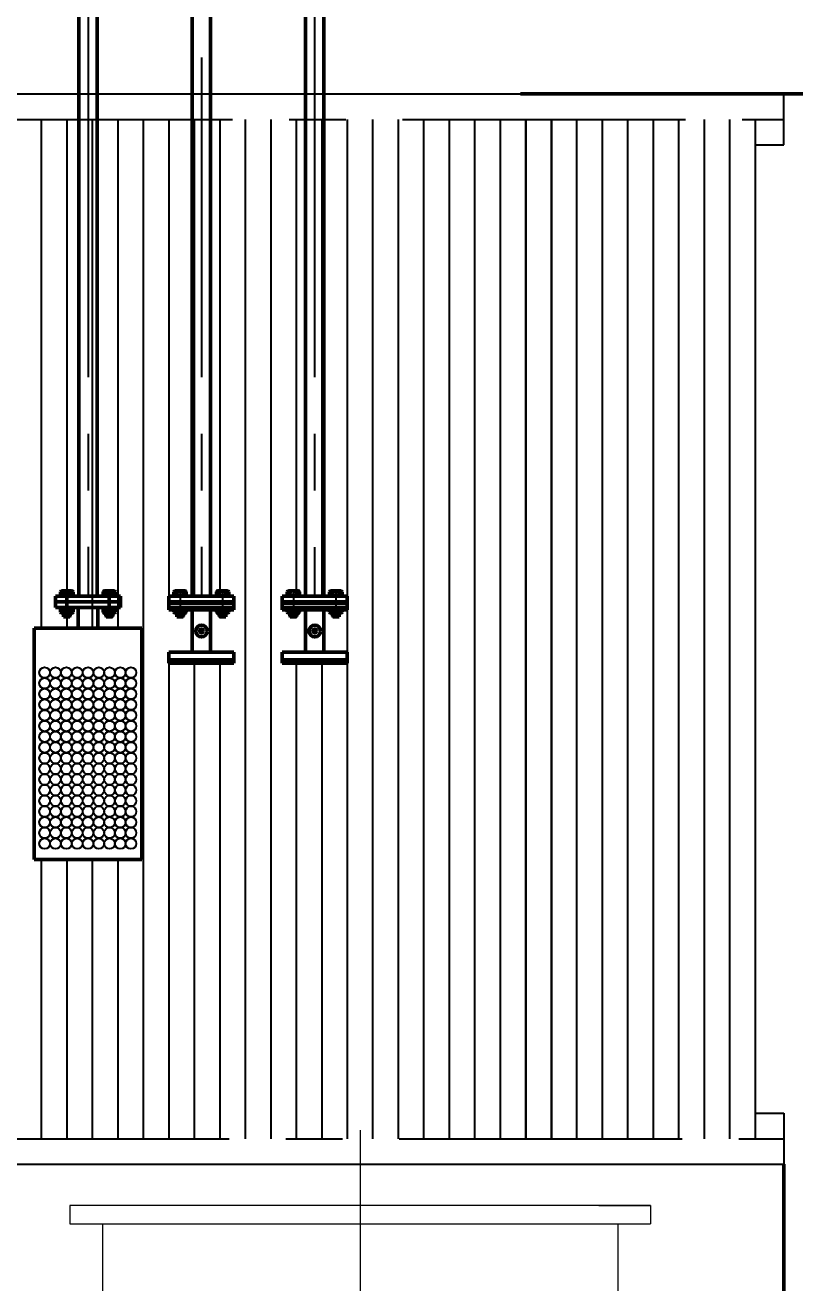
# Model space of a CAD drawing. Header units: millimetres. Extents: x -1000 to 22760, y -400 to 16400.
# Drawn here: x 20000 to 21359, y 9522 to 11743 of the extents above; entities that cross this region are included whole.
import ezdxf

# ---------------------------------------------------------------- set-up
doc = ezdxf.new("R2010")
doc.units = ezdxf.units.MM
doc.header["$LTSCALE"] = 400
for name, pattern in [('AM_ISO08W050', [18, 12, -1.5, 3, -1.5]), ('CENTER', [2, 1.25, -0.25, 0.25, -0.25]), ('DASHED2', [0.375, 0.25, -0.125])]:
    doc.linetypes.add(name, pattern=pattern)
for name, color, linetype, lineweight in [('0粗实线层', 7, 'Continuous', 50), ('2中心线层', 1, 'CENTER', 25), ('AM_7', 4, 'AM_ISO08W050', 25), ('木导线夹', 5, 'Continuous', 35)]:
    doc.layers.add(name, color=color, linetype=linetype, lineweight=lineweight)
for name, color, linetype in [('1', 5, 'DASHED2'), ('3中心线层', 1, 'CENTER'), ('油箱', 7, 'Continuous')]:
    doc.layers.add(name, color=color, linetype=linetype)
doc.styles.add('TH_GBDIM', font='txt.shx', dxfattribs={"width": 0.67, "bigfont": 'hztxt.shx'})
doc.dimstyles.new('TH_GBDIM', dxfattribs={"dimscale": 40, "dimtxt": 3.5, "dimasz": 2.5, "dimexe": 2, "dimexo": 0, "dimgap": 1.5, "dimtad": 0, "dimtoh": 1, "dimdec": 1, "dimdsep": 46, "dimtxsty": 'TH_GBDIM', "dimcen": 2.5, "dimclrd": 3, "dimclre": 3, "dimclrt": 6, "dimadec": 0, "dimazin": 2, "dimtfac": 0.714286, "dimtdec": 1, "dimtmove": 0, "dimatfit": 3, "dimfxl": 0, "dimtzin": 0, "dimlwd": -1, "dimlwe": -1, "dimarcsym": 0})

# ---------------------------------------------------------------- blocks, each defined once
blk = doc.blocks.new('风机')
at = {"lineweight": 0}
for p, q in [((-512.5, -85), (-512.5, -117.5)), ((512.5, -85), (-512.5, -85)), ((421, -85), (512.5, -85)), ((512.5, -85), (512.5, -117.5)), ((-512.5, -117.5), (512.5, -117.5)), ((-455, -117.5), (-455, -390.2)), ((455, -117.5), (455, -390.2)), ((-455, -390.2), (-512.5, -515)), ((455, -390.2), (512.5, -515)), ((512.5, -515), (-512.5, -515)), ((-171.3, -578.8), (-171.3, -515)), ((171.3, -578.8), (171.3, -515)), ((0, -595), (-155, -595)), ((0, -595), (155, -595))]:
    blk.add_line(p, q, dxfattribs=at)
for centre, start, end in [((-155, -578.8), 180, 270), ((155, -578.8), 270, 0)]:
    blk.add_arc(centre, 16.2, start, end, dxfattribs=at)
at = {"layer": 'AM_7', "color": 1, "lineweight": 0}
blk.add_line((0, 47.9), (0, -658.4), dxfattribs=at)
blk = doc.blocks.new('*D212')
at = {"layer": '0粗实线层', "color": 3}
for p, q in [((7808, 13841.6), (7808, 7342.3)), ((20557.9, 12055.6), (21920.6, 12055.6)), ((21840.6, 11955.6), (21840.6, 10522.6)), ((21840.6, 8740.7), (21840.6, 10173.6)), ((343, 8644.3), (343, 7342.3)), ((19489.9, 8640.7), (21920.6, 8640.7)), ((443, 7422.3), (3812.1, 7422.3)), ((7708, 7422.3), (4179.9, 7422.3))]:
    blk.add_line(p, q, dxfattribs=at)
for points in [[(21823.9, 11955.6), (21857.2, 11955.6), (21840.6, 12055.6)], [(21823.9, 8740.7), (21857.2, 8740.7), (21840.6, 8640.7)], [(443, 7439), (443, 7405.6), (343, 7422.3)], [(7708, 7439), (7708, 7405.6), (7808, 7422.3)]]:
    blk.add_solid(points, dxfattribs=at)
at = {"layer": 'Defpoints', "color": 0}
for p in [(7808, 13841.6), (20557.9, 12055.6), (343, 8644.3), (19489.9, 8640.7), (21840.6, 8640.7), (7808, 7422.3)]:
    blk.add_point(p, dxfattribs=at)
at = {"layer": '0粗实线层', "color": 6, "insert": (21840.6, 10348.1), "char_height": 140, "attachment_point": 5, "rotation": 90, "style": 'TH_GBDIM'}
blk.add_mtext('3415', dxfattribs=at)
at = {"layer": '0粗实线层', "color": 6, "insert": (3996, 7422.3), "char_height": 140, "attachment_point": 5, "style": 'TH_GBDIM'}
blk.add_mtext('7465', dxfattribs=at)
blk = doc.blocks.new('*D214')
at = {"layer": '0粗实线层', "color": 3}
for p, q in [((19338, 12091.6), (19338, 12868.2)), ((20557.9, 12055.6), (20557.9, 12868.2)), ((19438, 12788.2), (19780.1, 12788.2)), ((20457.9, 12788.2), (20115.9, 12788.2)), ((6559.7, 11755.6), (8039.7, 11755.6)), ((7959.7, 11655.6), (7959.7, 10358.6)), ((7959.7, 8740.7), (7959.7, 10037.7)), ((6270.7, 8640.7), (8039.7, 8640.7))]:
    blk.add_line(p, q, dxfattribs=at)
for points in [[(19438, 12804.9), (19438, 12771.5), (19338, 12788.2)], [(20457.9, 12804.9), (20457.9, 12771.5), (20557.9, 12788.2)], [(7943, 11655.6), (7976.3, 11655.6), (7959.7, 11755.6)], [(7943, 8740.7), (7976.3, 8740.7), (7959.7, 8640.7)]]:
    blk.add_solid(points, dxfattribs=at)
at = {"layer": 'Defpoints', "color": 0}
for p in [(20557.9, 12788.2), (19338, 12091.6), (20557.9, 12055.6), (6559.7, 11755.6), (6270.7, 8640.7), (7959.7, 8640.7)]:
    blk.add_point(p, dxfattribs=at)
at = {"layer": '0粗实线层', "color": 6, "insert": (19948, 12788.2), "char_height": 140, "attachment_point": 5, "style": 'TH_GBDIM'}
blk.add_mtext('1220', dxfattribs=at)
at = {"layer": '0粗实线层', "color": 6, "insert": (7959.7, 10198.1), "char_height": 140, "attachment_point": 5, "rotation": 90, "style": 'TH_GBDIM'}
blk.add_mtext('3115', dxfattribs=at)
blk = doc.blocks.new('A$C362E1FC4')
at = {"layer": '0粗实线层'}
for p, q in [((-57.5, 0, 0), (57.5, 0, 0)), ((-57.5, -12, 0), (-57.5, 0, 0)), ((57.5, -12, 0), (57.5, 0, 0)), ((-57.5, -12, 0), (57.5, -12, 0)), ((-57.5, -24, 0), (-57.5, -12, 0)), ((-57.5, -12, 0), (57.5, -12, 0)), ((49.2, -12, 0), (-49.2, -12, 0)), ((57.5, -24, 0), (57.5, -12, 0)), ((-57.5, -24, 0), (57.5, -24, 0)), ((-16, -24, 0), (-16, -98.6, 0)), ((16, -24, 0), (16, -98.6, 0)), ((-57.5, -98.6, 0), (57.5, -98.6, 0)), ((-57.5, -112, 0), (-57.5, -98.6, 0)), ((57.5, -112, 0), (57.5, -98.6, 0)), ((-57.5, -112, 0), (57.5, -112, 0)), ((-57.5, -112, 0), (57.5, -112, 0)), ((57.5, -112, 0), (-57.5, -112, 0)), ((-57.5, -112, 0), (-57.5, -118, 0)), ((-57.5, -118, 0), (57.5, -118, 0)), ((57.5, -118, 0), (57.5, -112, 0))]:
    blk.add_line(p, q, dxfattribs=at)
at = {"layer": '0粗实线层', "ltscale": 60}
for p, q in [((57.5, 0, 0), (-57.5, 0, 0)), ((57.5, -12, 0), (-57.5, -12, 0))]:
    blk.add_line(p, q, dxfattribs=at)
at = {"layer": '0粗实线层', "ltscale": 30}
for p, q in [((57.5, 0), (-57.5, 0)), ((-57.5, 0), (-57.5, -10)), ((57.5, 0), (-57.5, 0)), ((-57.5, 0), (-57.5, -10)), ((57.5, 0), (-57.5, 0)), ((-57.5, 0), (-57.5, -10)), ((57.5, 0), (-57.5, 0)), ((-57.5, 0), (-57.5, -10)), ((-24.5, 2), (-50.5, 2)), ((-50.5, 2), (-50.5, 0)), ((-24.5, 2), (-50.5, 2)), ((-50.5, 2), (-50.5, 0)), ((-24.5, 2), (-50.5, 2)), ((-50.5, 2), (-50.5, 0)), ((-50.5, 0), (-24.5, 0)), ((-50.5, 0), (-24.5, 0)), ((-50.5, 0), (-24.5, 0)), ((-48.5, 7.8), (-48.5, 2)), ((-48.5, 7.8), (-48.5, 2)), ((-48.5, 7.8), (-48.5, 2)), ((-48.5, 2), (-26.5, 2)), ((-48.5, 2), (-26.5, 2)), ((-48.5, 2), (-26.5, 2)), ((-46, 9.5), (-43.5, 9.5)), ((-46, 9.5), (-43.5, 9.5)), ((-46, 9.5), (-43.5, 9.5)), ((-29, 9.5), (-46, 9.5)), ((-29, 9.5), (-46, 9.5)), ((-29, 9.5), (-46, 9.5)), ((-29.2, 9.5), (-45.8, 9.5)), ((-29.2, 9.5), (-45.8, 9.5)), ((-29.2, 9.5), (-45.8, 9.5)), ((-43.5, 9.5), (-42, 9.5)), ((-43.5, 9.5), (-31.5, 9.5)), ((-43.5, 9.5), (-42, 9.5)), ((-43.5, 9.5), (-31.5, 9.5)), ((-43.5, 9.5), (-42, 9.5)), ((-43.5, 9.5), (-31.5, 9.5)), ((-43.5, 7.8), (-43.5, 2)), ((-43.5, 7.8), (-43.5, 2)), ((-43.5, 7.8), (-43.5, 2)), ((-31.5, 9.5), (-29, 9.5)), ((-31.5, 9.5), (-29, 9.5)), ((-31.5, 9.5), (-29, 9.5)), ((-31.5, 7.8), (-31.5, 2)), ((-31.5, 7.8), (-31.5, 2)), ((-31.5, 7.8), (-31.5, 2)), ((0, 0), (-27.7, 0)), ((-26.5, 2), (-26.5, 7.8)), ((-26.5, 2), (-26.5, 7.8)), ((-26.5, 2), (-26.5, 7.8)), ((-24.5, 0), (-24.5, 2)), ((-24.5, 0), (-24.5, 2)), ((-24.5, 0), (-24.5, 2)), ((24.5, 0), (24.5, 2)), ((24.5, 2), (50.5, 2)), ((24.5, 0), (24.5, 2)), ((24.5, 2), (50.5, 2)), ((24.5, 0), (24.5, 2)), ((24.5, 2), (50.5, 2)), ((50.5, 0), (24.5, 0)), ((50.5, 0), (24.5, 0)), ((50.5, 0), (24.5, 0)), ((26.5, 2), (26.5, 7.8)), ((26.5, 2), (26.5, 7.8)), ((26.5, 2), (26.5, 7.8)), ((48.5, 2), (26.5, 2)), ((48.5, 2), (26.5, 2)), ((48.5, 2), (26.5, 2)), ((31.5, 9.5), (29, 9.5)), ((31.5, 9.5), (29, 9.5)), ((31.5, 9.5), (29, 9.5)), ((29, 9.5), (46, 9.5)), ((29, 9.5), (46, 9.5)), ((29, 9.5), (46, 9.5)), ((29.2, 9.5), (45.8, 9.5)), ((29.2, 9.5), (45.8, 9.5)), ((29.2, 9.5), (45.8, 9.5)), ((43.5, 9.5), (31.5, 9.5)), ((43.5, 9.5), (31.5, 9.5)), ((43.5, 9.5), (31.5, 9.5)), ((31.5, 7.8), (31.5, 2)), ((31.5, 7.8), (31.5, 2)), ((31.5, 7.8), (31.5, 2)), ((43.5, 9.5), (42, 9.5)), ((43.5, 9.5), (42, 9.5)), ((43.5, 9.5), (42, 9.5)), ((46, 9.5), (43.5, 9.5)), ((46, 9.5), (43.5, 9.5)), ((46, 9.5), (43.5, 9.5)), ((43.5, 7.8), (43.5, 2)), ((43.5, 7.8), (43.5, 2)), ((43.5, 7.8), (43.5, 2)), ((48.5, 7.8), (48.5, 2)), ((48.5, 7.8), (48.5, 2)), ((48.5, 7.8), (48.5, 2)), ((50.5, 2), (50.5, 0)), ((50.5, 2), (50.5, 0)), ((50.5, 2), (50.5, 0)), ((57.5, -10), (57.5, 0)), ((57.5, -10), (57.5, 0)), ((57.5, -10), (57.5, 0)), ((57.5, -10), (57.5, 0)), ((57.5, -10), (-57.5, -10)), ((-57.5, -10), (-57.5, -20)), ((57.5, -10), (-57.5, -10)), ((-57.5, -10), (-57.5, -20)), ((-57.5, -10), (57.5, -10)), ((-57.5, -10), (57.5, -10)), ((-57.5, -10), (57.5, -10)), ((57.5, -10), (-57.5, -10)), ((-57.5, -10), (-57.5, -20)), ((57.5, -10), (-57.5, -10)), ((-57.5, -10), (-57.5, -20)), ((-57.5, -10), (57.5, -10)), ((-57.5, -20), (57.5, -20)), ((-57.5, -20), (57.5, -20)), ((-57.5, -20), (57.5, -20)), ((-57.5, -20), (57.5, -20)), ((-50.5, -20), (-24.5, -20)), ((-50.5, -22), (-50.5, -20)), ((-50.5, -20), (-24.5, -20)), ((-50.5, -22), (-50.5, -20)), ((-50.5, -20), (-24.5, -20)), ((-50.5, -22), (-50.5, -20)), ((-24.5, -22), (-50.5, -22)), ((-24.5, -22), (-50.5, -22)), ((-24.5, -22), (-50.5, -22)), ((-48.5, -22), (-26.5, -22)), ((-48.5, -22), (-26.5, -22)), ((-48.5, -22), (-26.5, -22)), ((-48.5, -27.8), (-48.5, -22)), ((-48.5, -27.8), (-48.5, -22)), ((-48.5, -27.8), (-48.5, -22)), ((-43.5, -27.8), (-43.5, -22)), ((-43.5, -34.9), (-43.5, -22)), ((-43.5, -27.8), (-43.5, -22)), ((-43.5, -34.9), (-43.5, -22)), ((-43.5, -27.8), (-43.5, -22)), ((-31.5, -27.8), (-31.5, -22)), ((-31.5, -34.9), (-31.5, -22)), ((-31.5, -27.8), (-31.5, -22)), ((-31.5, -34.9), (-31.5, -22)), ((-31.5, -27.8), (-31.5, -22)), ((-26.5, -22), (-26.5, -27.8)), ((-26.5, -22), (-26.5, -27.8)), ((-26.5, -22), (-26.5, -27.8)), ((-24.5, -20), (-24.5, -22)), ((-24.5, -20), (-24.5, -22)), ((-24.5, -20), (-24.5, -22)), ((50.5, -20), (24.5, -20)), ((24.5, -20), (24.5, -22)), ((50.5, -20), (24.5, -20)), ((24.5, -20), (24.5, -22)), ((50.5, -20), (24.5, -20)), ((24.5, -20), (24.5, -22)), ((24.5, -22), (50.5, -22)), ((24.5, -22), (50.5, -22)), ((24.5, -22), (50.5, -22)), ((48.5, -22), (26.5, -22)), ((48.5, -22), (26.5, -22)), ((48.5, -22), (26.5, -22)), ((26.5, -22), (26.5, -27.8)), ((26.5, -22), (26.5, -27.8)), ((26.5, -22), (26.5, -27.8)), ((31.5, -27.8), (31.5, -22)), ((31.5, -34.9), (31.5, -22)), ((31.5, -27.8), (31.5, -22)), ((31.5, -34.9), (31.5, -22)), ((31.5, -27.8), (31.5, -22)), ((43.5, -27.8), (43.5, -22)), ((43.5, -34.9), (43.5, -22)), ((43.5, -27.8), (43.5, -22)), ((43.5, -34.9), (43.5, -22)), ((43.5, -27.8), (43.5, -22)), ((48.5, -27.8), (48.5, -22)), ((48.5, -27.8), (48.5, -22)), ((48.5, -27.8), (48.5, -22)), ((50.5, -22), (50.5, -20)), ((50.5, -22), (50.5, -20)), ((50.5, -22), (50.5, -20)), ((57.5, -20), (57.5, -10)), ((57.5, -20), (57.5, -10)), ((57.5, -20), (57.5, -10)), ((57.5, -20), (57.5, -10)), ((-46, -29.5), (-43.5, -29.5)), ((-46, -29.5), (-43.5, -29.5)), ((-46, -29.5), (-43.5, -29.5)), ((-29, -29.5), (-46, -29.5)), ((-29, -29.5), (-46, -29.5)), ((-29, -29.5), (-46, -29.5)), ((-29.2, -29.5), (-45.8, -29.5)), ((-29.2, -29.5), (-45.8, -29.5)), ((-29.2, -29.5), (-45.8, -29.5)), ((-43.5, -29.5), (-42, -29.5)), ((-43.5, -29.5), (-31.5, -29.5)), ((-43.5, -29.5), (-42, -29.5)), ((-43.5, -29.5), (-31.5, -29.5)), ((-43.5, -29.5), (-42, -29.5)), ((-43.5, -29.5), (-31.5, -29.5)), ((-31.5, -34.9), (-43.5, -34.9)), ((-43.1, -36), (-43.5, -34.9)), ((-31.5, -34.9), (-43.5, -34.9)), ((-43.1, -36), (-43.5, -34.9)), ((-32, -36), (-43.1, -36)), ((-32, -36), (-43.1, -36)), ((-32, -36), (-31.5, -34.9)), ((-32, -36), (-31.5, -34.9)), ((-31.5, -29.5), (-29, -29.5)), ((-31.5, -29.5), (-29, -29.5)), ((-31.5, -29.5), (-29, -29.5)), ((31.5, -29.5), (29, -29.5)), ((31.5, -29.5), (29, -29.5)), ((31.5, -29.5), (29, -29.5)), ((29, -29.5), (46, -29.5)), ((29, -29.5), (46, -29.5)), ((29, -29.5), (46, -29.5)), ((29.2, -29.5), (45.8, -29.5)), ((29.2, -29.5), (45.8, -29.5)), ((29.2, -29.5), (45.8, -29.5)), ((43.5, -29.5), (31.5, -29.5)), ((43.5, -29.5), (31.5, -29.5)), ((43.5, -29.5), (31.5, -29.5)), ((31.5, -34.9), (43.5, -34.9)), ((32, -36), (31.5, -34.9)), ((31.5, -34.9), (43.5, -34.9)), ((32, -36), (31.5, -34.9)), ((32, -36), (43.1, -36)), ((32, -36), (43.1, -36)), ((43.5, -29.5), (42, -29.5)), ((43.5, -29.5), (42, -29.5)), ((43.5, -29.5), (42, -29.5)), ((43.1, -36), (43.5, -34.9)), ((43.1, -36), (43.5, -34.9)), ((46, -29.5), (43.5, -29.5)), ((46, -29.5), (43.5, -29.5)), ((46, -29.5), (43.5, -29.5))]:
    blk.add_line(p, q, dxfattribs=at)
at = {"layer": '0粗实线层', "ltscale": 5}
blk.add_line((0, -20), (27.7, -20), dxfattribs=at)
at = {"layer": '0粗实线层'}
for radius in [10.3, 3.34]:
    blk.add_circle((0.3, -61.3, 0), radius, dxfattribs=at)
at = {"layer": '0粗实线层', "ltscale": 30}
for centre, radius, start, end in [((-46, 6.8), 2.68, 21.4939, 158.5061), ((-46, 6.8), 2.68, 21.4939, 158.5061), ((-46, 6.8), 2.68, 21.4939, 158.5061), ((-37.5, -1.9), 11.4, 58.3195, 121.6805), ((-37.5, -1.9), 11.4, 58.3195, 121.6805), ((-37.5, -1.9), 11.4, 58.3195, 121.6805), ((-29, 6.8), 2.68, 21.4939, 158.5061), ((-29, 6.8), 2.68, 21.4939, 158.5061), ((-29, 6.8), 2.68, 21.4939, 158.5061), ((29, 6.8), 2.68, 21.4939, 158.5061), ((29, 6.8), 2.68, 21.4939, 158.5061), ((29, 6.8), 2.68, 21.4939, 158.5061), ((37.5, -1.9), 11.4, 58.3195, 121.6805), ((37.5, -1.9), 11.4, 58.3195, 121.6805), ((37.5, -1.9), 11.4, 58.3195, 121.6805), ((46, 6.8), 2.68, 21.4939, 158.5061), ((46, 6.8), 2.68, 21.4939, 158.5061), ((46, 6.8), 2.68, 21.4939, 158.5061), ((-46, -26.8), 2.68, 201.4939, 338.5061), ((-46, -26.8), 2.68, 201.4939, 338.5061), ((-46, -26.8), 2.68, 201.4939, 338.5061), ((-37.5, -18.1), 11.4, 238.3195, 301.6805), ((-37.5, -18.1), 11.4, 238.3195, 301.6805), ((-37.5, -18.1), 11.4, 238.3195, 301.6805), ((-29, -26.8), 2.68, 201.4939, 338.5061), ((-29, -26.8), 2.68, 201.4939, 338.5061), ((-29, -26.8), 2.68, 201.4939, 338.5061), ((29, -26.8), 2.68, 201.4939, 338.5061), ((29, -26.8), 2.68, 201.4939, 338.5061), ((29, -26.8), 2.68, 201.4939, 338.5061), ((37.5, -18.1), 11.4, 238.3195, 301.6805), ((37.5, -18.1), 11.4, 238.3195, 301.6805), ((37.5, -18.1), 11.4, 238.3195, 301.6805), ((46, -26.8), 2.68, 201.4939, 338.5061), ((46, -26.8), 2.68, 201.4939, 338.5061), ((46, -26.8), 2.68, 201.4939, 338.5061)]:
    blk.add_arc(centre, radius, start, end, dxfattribs=at)
at = {"layer": '2中心线层', "ltscale": 50}
for p, q in [((-37.5, 9.5), (-37.5, -36)), ((37.5, 9.5), (37.5, -36))]:
    blk.add_line(p, q, dxfattribs=at)
blk = doc.blocks.new('A$C2D1D4404')
at = {"layer": '0粗实线层'}
for p, q in [((16, 0), (16, -887.1)), ((-16, 0), (-16, -887.1))]:
    blk.add_line(p, q, dxfattribs=at)
at = {"layer": '2中心线层'}
blk.add_line((0, 0), (0, -887.1), dxfattribs=at)
at = {"layer": '0粗实线层'}
blk.add_blockref('A$C362E1FC4', (0, -887.1), dxfattribs=at)
blk = doc.blocks.new('A$C3AE003DD')
blk.add_line((95, -465, 0), (-95, -465, 0))
at = {"layer": '0粗实线层', "ltscale": 30}
for p, q in [((-57.5, -10, 0), (-57.5, 0, 0)), ((-57.5, 0, 0), (57.5, 0, 0)), ((-57.5, 0, 0), (57.5, 0, 0)), ((-57.5, -10, 0), (-57.5, 0, 0)), ((-57.5, 0, 0), (57.5, 0, 0)), ((-57.5, -10, 0), (-57.5, 0, 0)), ((-57.5, -10, 0), (-57.5, 0, 0)), ((-57.5, 0, 0), (57.5, 0, 0)), ((-24.5, 2, 0), (-50.5, 2, 0)), ((-50.5, 2, 0), (-50.5, 0, 0)), ((-24.5, 2, 0), (-50.5, 2, 0)), ((-50.5, 2, 0), (-50.5, 0, 0)), ((-24.5, 2, 0), (-50.5, 2, 0)), ((-50.5, 2, 0), (-50.5, 0, 0)), ((-50.5, 0, 0), (-24.5, 0, 0)), ((-50.5, 0, 0), (-24.5, 0, 0)), ((-50.5, 0, 0), (-24.5, 0, 0)), ((-48.5, 7.8, 0), (-48.5, 2, 0)), ((-48.5, 7.8, 0), (-48.5, 2, 0)), ((-48.5, 7.8, 0), (-48.5, 2, 0)), ((-48.5, 2, 0), (-26.5, 2, 0)), ((-48.5, 2, 0), (-26.5, 2, 0)), ((-48.5, 2, 0), (-26.5, 2, 0)), ((-46, 9.5, 0), (-43.5, 9.5, 0)), ((-46, 9.5, 0), (-43.5, 9.5, 0)), ((-46, 9.5, 0), (-43.5, 9.5, 0)), ((-29, 9.5, 0), (-46, 9.5, 0)), ((-29, 9.5, 0), (-46, 9.5, 0)), ((-29, 9.5, 0), (-46, 9.5, 0)), ((-29.2, 9.5, 0), (-45.9, 9.5, 0)), ((-29.2, 9.5, 0), (-45.9, 9.5, 0)), ((-29.2, 9.5, 0), (-45.9, 9.5, 0)), ((-43.5, 9.5, 0), (-42, 9.5, 0)), ((-43.5, 9.5, 0), (-31.5, 9.5, 0)), ((-43.5, 9.5, 0), (-42, 9.5, 0)), ((-43.5, 9.5, 0), (-31.5, 9.5, 0)), ((-43.5, 9.5, 0), (-42, 9.5, 0)), ((-43.5, 9.5, 0), (-31.5, 9.5, 0)), ((-43.5, 7.8, 0), (-43.5, 2, 0)), ((-43.5, 7.8, 0), (-43.5, 2, 0)), ((-43.5, 7.8, 0), (-43.5, 2, 0)), ((-37.5, 9.5, 0), (-37.5, -36, 0)), ((-31.5, 9.5, 0), (-29, 9.5, 0)), ((-31.5, 9.5, 0), (-29, 9.5, 0)), ((-31.5, 9.5, 0), (-29, 9.5, 0)), ((-31.5, 7.8, 0), (-31.5, 2, 0)), ((-31.5, 7.8, 0), (-31.5, 2, 0)), ((-31.5, 7.8, 0), (-31.5, 2, 0)), ((-26.5, 2, 0), (-26.5, 7.8, 0)), ((-26.5, 2, 0), (-26.5, 7.8, 0)), ((-26.5, 2, 0), (-26.5, 7.8, 0)), ((-24.5, 0, 0), (-24.5, 2, 0)), ((-24.5, 0, 0), (-24.5, 2, 0)), ((-24.5, 0, 0), (-24.5, 2, 0)), ((24.5, 0, 0), (24.5, 2, 0)), ((24.5, 2, 0), (50.5, 2, 0)), ((24.5, 0, 0), (24.5, 2, 0)), ((24.5, 2, 0), (50.5, 2, 0)), ((24.5, 0, 0), (24.5, 2, 0)), ((24.5, 2, 0), (50.5, 2, 0)), ((26.5, 2, 0), (26.5, 7.8, 0)), ((26.5, 2, 0), (26.5, 7.8, 0)), ((26.5, 2, 0), (26.5, 7.8, 0)), ((48.5, 2, 0), (26.5, 2, 0)), ((48.5, 2, 0), (26.5, 2, 0)), ((48.5, 2, 0), (26.5, 2, 0)), ((31.5, 9.5, 0), (29, 9.5, 0)), ((31.5, 9.5, 0), (29, 9.5, 0)), ((31.5, 9.5, 0), (29, 9.5, 0)), ((29, 9.5, 0), (46, 9.5, 0)), ((29, 9.5, 0), (46, 9.5, 0)), ((29, 9.5, 0), (46, 9.5, 0)), ((29.2, 9.5, 0), (45.8, 9.5, 0)), ((29.2, 9.5, 0), (45.8, 9.5, 0)), ((29.2, 9.5, 0), (45.8, 9.5, 0)), ((43.5, 9.5, 0), (31.5, 9.5, 0)), ((43.5, 9.5, 0), (31.5, 9.5, 0)), ((43.5, 9.5, 0), (31.5, 9.5, 0)), ((31.5, 7.8, 0), (31.5, 2, 0)), ((31.5, 7.8, 0), (31.5, 2, 0)), ((31.5, 7.8, 0), (31.5, 2, 0)), ((37.5, 9.5, 0), (37.5, -36, 0)), ((43.5, 9.5, 0), (42, 9.5, 0)), ((43.5, 9.5, 0), (42, 9.5, 0)), ((43.5, 9.5, 0), (42, 9.5, 0)), ((46, 9.5, 0), (43.5, 9.5, 0)), ((46, 9.5, 0), (43.5, 9.5, 0)), ((46, 9.5, 0), (43.5, 9.5, 0)), ((43.5, 7.8, 0), (43.5, 2, 0)), ((43.5, 7.8, 0), (43.5, 2, 0)), ((43.5, 7.8, 0), (43.5, 2, 0)), ((48.5, 7.8, 0), (48.5, 2, 0)), ((48.5, 7.8, 0), (48.5, 2, 0)), ((48.5, 7.8, 0), (48.5, 2, 0)), ((50.5, 2, 0), (50.5, 0, 0)), ((50.5, 2, 0), (50.5, 0, 0)), ((50.5, 2, 0), (50.5, 0, 0)), ((-57.5, -20, 0), (-57.5, -10, 0)), ((-57.5, -10, 0), (57.5, -10, 0)), ((-57.5, -20, 0), (-57.5, -10, 0)), ((-57.5, -10, 0), (57.5, -10, 0)), ((57.5, -10, 0), (-57.5, -10, 0)), ((57.5, -10, 0), (-57.5, -10, 0)), ((57.5, -10, 0), (-57.5, -10, 0)), ((-57.5, -10, 0), (57.5, -10, 0)), ((-57.5, -20, 0), (-57.5, -10, 0)), ((-57.5, -20, 0), (-57.5, -10, 0)), ((-57.5, -10, 0), (57.5, -10, 0)), ((57.5, -10, 0), (-57.5, -10, 0)), ((57.5, -20, 0), (-57.5, -20, 0)), ((57.5, -20, 0), (-57.5, -20, 0)), ((57.5, -20, 0), (-57.5, -20, 0)), ((57.5, -20, 0), (-57.5, -20, 0)), ((-50.5, -20, 0), (-24.5, -20, 0)), ((-50.5, -22, 0), (-50.5, -20, 0)), ((-50.5, -20, 0), (-24.5, -20, 0)), ((-50.5, -22, 0), (-50.5, -20, 0)), ((-50.5, -20, 0), (-24.5, -20, 0)), ((-50.5, -22, 0), (-50.5, -20, 0)), ((-24.5, -22, 0), (-50.5, -22, 0)), ((-24.5, -22, 0), (-50.5, -22, 0)), ((-24.5, -22, 0), (-50.5, -22, 0)), ((-48.5, -22, 0), (-26.5, -22, 0)), ((-48.5, -22, 0), (-26.5, -22, 0)), ((-48.5, -22, 0), (-26.5, -22, 0)), ((-48.5, -27.8, 0), (-48.5, -22, 0)), ((-48.5, -27.8, 0), (-48.5, -22, 0)), ((-48.5, -27.8, 0), (-48.5, -22, 0)), ((-43.5, -27.8, 0), (-43.5, -22, 0)), ((-43.5, -34.9, 0), (-43.5, -22, 0)), ((-43.5, -27.8, 0), (-43.5, -22, 0)), ((-43.5, -34.9, 0), (-43.5, -22, 0)), ((-43.5, -27.8, 0), (-43.5, -22, 0)), ((-31.5, -27.8, 0), (-31.5, -22, 0)), ((-31.5, -34.9, 0), (-31.5, -22, 0)), ((-31.5, -27.8, 0), (-31.5, -22, 0)), ((-31.5, -34.9, 0), (-31.5, -22, 0)), ((-31.5, -27.8, 0), (-31.5, -22, 0)), ((0, -20, 0), (-27.7, -20, 0)), ((-26.5, -22, 0), (-26.5, -27.8, 0)), ((-26.5, -22, 0), (-26.5, -27.8, 0)), ((-26.5, -22, 0), (-26.5, -27.8, 0)), ((-24.5, -20, 0), (-24.5, -22, 0)), ((-24.5, -20, 0), (-24.5, -22, 0)), ((-24.5, -20, 0), (-24.5, -22, 0)), ((-17.5, -56.2, 0), (-17.5, -20, 0)), ((17.5, -56.2, 0), (17.5, -20, 0)), ((50.5, 0, 0), (24.5, 0, 0)), ((50.5, 0, 0), (24.5, 0, 0)), ((50.5, 0, 0), (24.5, 0, 0)), ((50.5, -20, 0), (24.5, -20, 0)), ((24.5, -20, 0), (24.5, -22, 0)), ((50.5, -20, 0), (24.5, -20, 0)), ((24.5, -20, 0), (24.5, -22, 0)), ((50.5, -20, 0), (24.5, -20, 0)), ((24.5, -20, 0), (24.5, -22, 0)), ((24.5, -22, 0), (50.5, -22, 0)), ((24.5, -22, 0), (50.5, -22, 0)), ((24.5, -22, 0), (50.5, -22, 0)), ((48.5, -22, 0), (26.5, -22, 0)), ((48.5, -22, 0), (26.5, -22, 0)), ((48.5, -22, 0), (26.5, -22, 0)), ((26.5, -22, 0), (26.5, -27.8, 0)), ((26.5, -22, 0), (26.5, -27.8, 0)), ((26.5, -22, 0), (26.5, -27.8, 0)), ((31.5, -27.8, 0), (31.5, -22, 0)), ((31.5, -34.9, 0), (31.5, -22, 0)), ((31.5, -27.8, 0), (31.5, -22, 0)), ((31.5, -34.9, 0), (31.5, -22, 0)), ((31.5, -27.8, 0), (31.5, -22, 0)), ((43.5, -27.8, 0), (43.5, -22, 0)), ((43.5, -34.9, 0), (43.5, -22, 0)), ((43.5, -27.8, 0), (43.5, -22, 0)), ((43.5, -34.9, 0), (43.5, -22, 0)), ((43.5, -27.8, 0), (43.5, -22, 0)), ((48.5, -27.8, 0), (48.5, -22, 0)), ((48.5, -27.8, 0), (48.5, -22, 0)), ((48.5, -27.8, 0), (48.5, -22, 0)), ((50.5, -22, 0), (50.5, -20, 0)), ((50.5, -22, 0), (50.5, -20, 0)), ((50.5, -22, 0), (50.5, -20, 0)), ((57.5, 0, 0), (57.5, -10, 0)), ((57.5, 0, 0), (57.5, -10, 0)), ((57.5, 0, 0), (57.5, -10, 0)), ((57.5, 0, 0), (57.5, -10, 0)), ((57.5, -10, 0), (57.5, -20, 0)), ((57.5, -10, 0), (57.5, -20, 0)), ((57.5, -10, 0), (57.5, -20, 0)), ((57.5, -10, 0), (57.5, -20, 0)), ((-46, -29.5, 0), (-43.5, -29.5, 0)), ((-46, -29.5, 0), (-43.5, -29.5, 0)), ((-46, -29.5, 0), (-43.5, -29.5, 0)), ((-29, -29.5, 0), (-46, -29.5, 0)), ((-29, -29.5, 0), (-46, -29.5, 0)), ((-29, -29.5, 0), (-46, -29.5, 0)), ((-29.2, -29.5, 0), (-45.9, -29.5, 0)), ((-29.2, -29.5, 0), (-45.9, -29.5, 0)), ((-29.2, -29.5, 0), (-45.9, -29.5, 0)), ((-43.5, -29.5, 0), (-42, -29.5, 0)), ((-43.5, -29.5, 0), (-31.5, -29.5, 0)), ((-43.5, -29.5, 0), (-42, -29.5, 0)), ((-43.5, -29.5, 0), (-31.5, -29.5, 0)), ((-43.5, -29.5, 0), (-42, -29.5, 0)), ((-43.5, -29.5, 0), (-31.5, -29.5, 0)), ((-31.5, -34.9, 0), (-43.5, -34.9, 0)), ((-43.1, -36, 0), (-43.5, -34.9, 0)), ((-31.5, -34.9, 0), (-43.5, -34.9, 0)), ((-43.1, -36, 0), (-43.5, -34.9, 0)), ((-32, -36, 0), (-43.1, -36, 0)), ((-32, -36, 0), (-43.1, -36, 0)), ((-32, -36, 0), (-31.5, -34.9, 0)), ((-32, -36, 0), (-31.5, -34.9, 0)), ((-31.5, -29.5, 0), (-29, -29.5, 0)), ((-31.5, -29.5, 0), (-29, -29.5, 0)), ((-31.5, -29.5, 0), (-29, -29.5, 0)), ((31.5, -29.5, 0), (29, -29.5, 0)), ((31.5, -29.5, 0), (29, -29.5, 0)), ((31.5, -29.5, 0), (29, -29.5, 0)), ((29, -29.5, 0), (46, -29.5, 0)), ((29, -29.5, 0), (46, -29.5, 0)), ((29, -29.5, 0), (46, -29.5, 0)), ((29.2, -29.5, 0), (45.8, -29.5, 0)), ((29.2, -29.5, 0), (45.8, -29.5, 0)), ((29.2, -29.5, 0), (45.8, -29.5, 0)), ((43.5, -29.5, 0), (31.5, -29.5, 0)), ((43.5, -29.5, 0), (31.5, -29.5, 0)), ((43.5, -29.5, 0), (31.5, -29.5, 0)), ((31.5, -34.9, 0), (43.5, -34.9, 0)), ((32, -36, 0), (31.5, -34.9, 0)), ((31.5, -34.9, 0), (43.5, -34.9, 0)), ((32, -36, 0), (31.5, -34.9, 0)), ((32, -36, 0), (43.1, -36, 0)), ((32, -36, 0), (43.1, -36, 0)), ((43.5, -29.5, 0), (42, -29.5, 0)), ((43.5, -29.5, 0), (42, -29.5, 0)), ((43.5, -29.5, 0), (42, -29.5, 0)), ((43.1, -36, 0), (43.5, -34.9, 0)), ((43.1, -36, 0), (43.5, -34.9, 0)), ((46, -29.5, 0), (43.5, -29.5, 0)), ((46, -29.5, 0), (43.5, -29.5, 0)), ((46, -29.5, 0), (43.5, -29.5, 0)), ((95, -56.2, 0), (-95, -56.2, 0)), ((-95, -56.2, 0), (-95, -465, 0)), ((95, -465, 0), (95, -56.2, 0))]:
    blk.add_line(p, q, dxfattribs=at)
for centre, radius, start, end in [((-46, 6.8, 0), 2.68, 21.4939, 158.5061), ((-46, 6.8, 0), 2.68, 21.4939, 158.5061), ((-46, 6.8, 0), 2.68, 21.4939, 158.5061), ((-37.5, -1.9, 0), 11.4, 58.3195, 121.6805), ((-37.5, -1.9, 0), 11.4, 58.3195, 121.6805), ((-37.5, -1.9, 0), 11.4, 58.3195, 121.6805), ((-29, 6.8, 0), 2.68, 21.4939, 158.5061), ((-29, 6.8, 0), 2.68, 21.4939, 158.5061), ((-29, 6.8, 0), 2.68, 21.4939, 158.5061), ((29, 6.8, 0), 2.68, 21.4939, 158.5061), ((29, 6.8, 0), 2.68, 21.4939, 158.5061), ((29, 6.8, 0), 2.68, 21.4939, 158.5061), ((37.5, -1.9, 0), 11.4, 58.3195, 121.6805), ((37.5, -1.9, 0), 11.4, 58.3195, 121.6805), ((37.5, -1.9, 0), 11.4, 58.3195, 121.6805), ((46, 6.8, 0), 2.68, 21.4939, 158.5061), ((46, 6.8, 0), 2.68, 21.4939, 158.5061), ((46, 6.8, 0), 2.68, 21.4939, 158.5061), ((-46, -26.8, 0), 2.68, 201.4939, 338.5061), ((-46, -26.8, 0), 2.68, 201.4939, 338.5061), ((-46, -26.8, 0), 2.68, 201.4939, 338.5061), ((-37.5, -18.1, 0), 11.4, 238.3195, 301.6805), ((-37.5, -18.1, 0), 11.4, 238.3195, 301.6805), ((-37.5, -18.1, 0), 11.4, 238.3195, 301.6805), ((-29, -26.8, 0), 2.68, 201.4939, 338.5061), ((-29, -26.8, 0), 2.68, 201.4939, 338.5061), ((-29, -26.8, 0), 2.68, 201.4939, 338.5061), ((29, -26.8, 0), 2.68, 201.4939, 338.5061), ((29, -26.8, 0), 2.68, 201.4939, 338.5061), ((29, -26.8, 0), 2.68, 201.4939, 338.5061), ((37.5, -18.1, 0), 11.4, 238.3195, 301.6805), ((37.5, -18.1, 0), 11.4, 238.3195, 301.6805), ((37.5, -18.1, 0), 11.4, 238.3195, 301.6805), ((46, -26.8, 0), 2.68, 201.4939, 338.5061), ((46, -26.8, 0), 2.68, 201.4939, 338.5061), ((46, -26.8, 0), 2.68, 201.4939, 338.5061)]:
    blk.add_arc(centre, radius, start, end, dxfattribs=at)
at = {"layer": '1', "ltscale": 30}
blk.add_line((0, 0, 0), (27.7, 0, 0), dxfattribs=at)
at = {"layer": '木导线夹', "linetype": 'Continuous', "lineweight": 25, "ltscale": 15}
for centre in [(-76.6, -134.7, 0), (-57.5, -134.7, 0), (-38.3, -134.7, 0), (-19.2, -134.7, 0), (0, -134.7, 0), (19.1, -134.7, 0), (38, -134.7, 0), (56.9, -134.7, 0), (75.8, -134.7, 0), (-76.6, -153.6, 0), (-57.5, -153.6, 0), (-38.3, -153.6, 0), (-19.2, -153.6, 0), (0, -153.6, 0), (19.1, -153.6, 0), (38, -153.6, 0), (56.9, -153.6, 0), (75.8, -153.6, 0), (-76.6, -172.4, 0), (-57.5, -172.4, 0), (-38.3, -172.4, 0), (-19.2, -172.4, 0), (0, -172.4, 0), (19.1, -172.4, 0), (38, -172.4, 0), (56.9, -172.4, 0), (75.8, -172.4, 0), (-76.6, -191.3, 0), (-57.5, -191.3, 0), (-38.3, -191.3, 0), (-19.2, -191.3, 0), (0, -191.3, 0), (19.1, -191.3, 0), (38, -191.3, 0), (56.9, -191.3, 0), (75.8, -191.3, 0), (-76.6, -210.2, 0), (-76.6, -229.1, 0), (-57.5, -210.2, 0), (-57.5, -229.1, 0), (-38.3, -210.2, 0), (-38.3, -229.1, 0), (-19.2, -210.2, 0), (-19.2, -229.1, 0), (0, -210.2, 0), (0, -229.1, 0), (19.1, -210.2, 0), (19.1, -229.1, 0), (38, -210.2, 0), (38, -229.1, 0), (56.9, -210.2, 0), (56.9, -229.1, 0), (75.8, -210.2, 0), (75.8, -229.1, 0), (-76.6, -247.9, 0), (-57.5, -247.9, 0), (-38.3, -247.9, 0), (-19.2, -247.9, 0), (0, -247.9, 0), (19.1, -247.9, 0), (38, -247.9, 0), (56.9, -247.9, 0), (75.8, -247.9, 0), (-76.6, -266.8, 0), (-57.5, -266.8, 0), (-38.3, -266.8, 0), (-19.2, -266.8, 0), (0, -266.8, 0), (19.1, -266.8, 0), (38, -266.8, 0), (56.9, -266.8, 0), (75.8, -266.8, 0), (-76.6, -285.7, 0), (-57.5, -285.7, 0), (-38.3, -285.7, 0), (-19.2, -285.7, 0), (0, -285.7, 0), (19.1, -285.7, 0), (38, -285.7, 0), (56.9, -285.7, 0), (75.8, -285.7, 0), (-76.6, -304.6, 0), (-57.5, -304.6, 0), (-38.3, -304.6, 0), (-19.2, -304.6, 0), (0, -304.6, 0), (19.1, -304.6, 0), (38, -304.6, 0), (56.9, -304.6, 0), (75.8, -304.6, 0), (-76.6, -323.5, 0), (-76.6, -342.3, 0), (-57.5, -323.5, 0), (-57.5, -342.3, 0), (-38.3, -323.5, 0), (-38.3, -342.3, 0), (-19.2, -323.5, 0), (-19.2, -342.3, 0), (0, -323.5, 0), (0, -342.3, 0), (19.1, -323.5, 0), (19.1, -342.3, 0), (38, -323.5, 0), (38, -342.3, 0), (56.9, -323.5, 0), (56.9, -342.3, 0), (75.8, -323.5, 0), (75.8, -342.3, 0), (-76.6, -361.2, 0), (-57.5, -361.2, 0), (-38.3, -361.2, 0), (-19.2, -361.2, 0), (0, -361.2, 0), (19.1, -361.2, 0), (38, -361.2, 0), (56.9, -361.2, 0), (75.8, -361.2, 0), (-76.6, -380.1, 0), (-57.5, -380.1, 0), (-38.3, -380.1, 0), (-19.2, -380.1, 0), (0, -380.1, 0), (19.1, -380.1, 0), (38, -380.1, 0), (56.9, -380.1, 0), (75.8, -380.1, 0), (-76.6, -399, 0), (-57.5, -399, 0), (-38.3, -399, 0), (-19.2, -399, 0), (0, -399, 0), (19.1, -399, 0), (38, -399, 0), (56.9, -399, 0), (75.8, -399, 0), (-76.6, -417.8, 0), (-57.5, -417.8, 0), (-38.3, -417.8, 0), (-19.2, -417.8, 0), (0, -417.8, 0), (19.1, -417.8, 0), (38, -417.8, 0), (56.9, -417.8, 0), (75.8, -417.8, 0), (-76.6, -436.7, 0), (-57.5, -436.7, 0), (-38.3, -436.7, 0), (-19.2, -436.7, 0), (0, -436.7, 0), (19.1, -436.7, 0), (38, -436.7, 0), (56.9, -436.7, 0), (75.8, -436.7, 0)]:
    blk.add_circle(centre, 9.44, dxfattribs=at)
at = {"layer": '油箱', "ltscale": 25}
blk.add_line((17.5, -56.2, 0), (-17.5, -56.2, 0), dxfattribs=at)
blk = doc.blocks.new('*D239')
at = {"layer": '0粗实线层', "color": 3}
for p, q in [((19346, 13003.6), (22169.9, 13003.6)), ((22089.9, 12903.6), (22089.9, 11006)), ((22089.9, 8740.7), (22089.9, 10638.3)), ((19489.9, 8640.7), (22169.9, 8640.7))]:
    blk.add_line(p, q, dxfattribs=at)
for points in [[(22073.2, 12903.6), (22106.5, 12903.6), (22089.9, 13003.6)], [(22073.2, 8740.7), (22106.5, 8740.7), (22089.9, 8640.7)]]:
    blk.add_solid(points, dxfattribs=at)
at = {"layer": 'Defpoints', "color": 0}
for p in [(19346, 13003.6), (19489.9, 8640.7), (22089.9, 8640.7)]:
    blk.add_point(p, dxfattribs=at)
at = {"layer": '0粗实线层', "color": 6, "insert": (22089.9, 10822.1), "char_height": 140, "attachment_point": 5, "rotation": 90, "style": 'TH_GBDIM'}
blk.add_mtext('4363', dxfattribs=at)
blk = doc.blocks.new('*D240')
at = {"layer": '0粗实线层', "color": 3}
for p, q in [((20874.5, 11621.7), (21599.4, 11621.7)), ((21519.4, 11521.7), (21519.4, 10300.4)), ((21519.4, 8740.7), (21519.4, 9961.9)), ((19489.9, 8640.7), (21599.4, 8640.7))]:
    blk.add_line(p, q, dxfattribs=at)
for points in [[(21502.7, 11521.7), (21536, 11521.7), (21519.4, 11621.7)], [(21502.7, 8740.7), (21536, 8740.7), (21519.4, 8640.7)]]:
    blk.add_solid(points, dxfattribs=at)
at = {"layer": 'Defpoints', "color": 0}
for p in [(20874.5, 11621.7), (21519.4, 11621.7), (19489.9, 8640.7)]:
    blk.add_point(p, dxfattribs=at)
at = {"layer": '0粗实线层', "color": 6, "insert": (21519.4, 10131.2), "char_height": 140, "attachment_point": 5, "rotation": 90, "style": 'TH_GBDIM'}
blk.add_mtext('2981', dxfattribs=at)
blk = doc.blocks.new('*D243')
at = {"layer": '0粗实线层', "color": 3}
for p, q in [((15947, 9731.7), (15947, 7968.1)), ((21339, 9731.7), (21339, 7968.1)), ((16047, 8048.1), (18462.8, 8048.1)), ((21239, 8048.1), (18823.2, 8048.1))]:
    blk.add_line(p, q, dxfattribs=at)
for points in [[(16047, 8064.8), (16047, 8031.4), (15947, 8048.1)], [(21239, 8064.8), (21239, 8031.4), (21339, 8048.1)]]:
    blk.add_solid(points, dxfattribs=at)
at = {"layer": 'Defpoints', "color": 0}
for p in [(15947, 9731.7), (21339, 9731.7), (21339, 8048.1)]:
    blk.add_point(p, dxfattribs=at)
at = {"layer": '0粗实线层', "color": 6, "insert": (18643, 8048.1), "char_height": 140, "attachment_point": 5, "style": 'TH_GBDIM'}
blk.add_mtext('5392', dxfattribs=at)

msp = doc.modelspace()

# ---------------------------------------------------------------- linework, layer by layer
at = {"ltscale": 10}
for p, q in [((19893.983, 11621.658), (21338.983, 11621.658)), ((21338.983, 11531.658), (21338.983, 11621.658)), ((20028.983, 10678.386), (20028.983, 11576.658)), ((20073.983, 10678.386), (20073.983, 11576.658)), ((20118.983, 10678.386), (20118.983, 11576.658)), ((20163.983, 10678.386), (20163.983, 11576.658)), ((20208.983, 9776.658), (20208.983, 11576.658)), ((20253.983, 10734.543), (20253.983, 11576.658)), ((20298.983, 10734.543), (20298.983, 11576.658)), ((20343.983, 10734.543), (20343.983, 11576.658)), ((20388.983, 9776.658), (20388.983, 11576.658)), ((20433.983, 9776.658), (20433.983, 11576.658)), ((20478.983, 10734.538), (20478.983, 11576.658)), ((20523.983, 10734.538), (20523.983, 11576.658)), ((20568.983, 9776.658), (20568.983, 11576.658)), ((20613.983, 9776.658), (20613.983, 11576.658)), ((20658.983, 9776.658), (20658.983, 11576.658)), ((20703.983, 9776.658), (20703.983, 11576.658)), ((20748.983, 9776.658), (20748.983, 11576.658)), ((20793.983, 9776.658), (20793.983, 11576.658)), ((20838.983, 9776.658), (20838.983, 11576.658)), ((20883.983, 9776.658), (20883.983, 11576.658)), ((20883.983, 11576.658), (20883.983, 9776.658)), ((20928.983, 9776.658), (20928.983, 11576.658)), ((20928.983, 9776.658), (20928.983, 11576.658)), ((20928.983, 11576.658), (20928.983, 9776.658)), ((20928.983, 11576.658), (20928.983, 9776.658)), ((20973.983, 9776.658), (20973.983, 11576.658)), ((21018.983, 9776.658), (21018.983, 11576.658)), ((21063.983, 9776.658), (21063.983, 11576.658)), ((21063.983, 9776.658), (21063.983, 11576.658)), ((21063.983, 9776.658), (21063.983, 11576.658)), ((21108.983, 9776.658), (21108.983, 11576.658)), ((21108.983, 9776.658), (21108.983, 11576.658)), ((21108.983, 9776.658), (21108.983, 11576.658)), ((21108.983, 9776.658), (21108.983, 11576.658)), ((21108.983, 9776.658), (21108.983, 11576.658)), ((21153.983, 9776.658), (21153.983, 11576.658)), ((21153.983, 9776.658), (21153.983, 11576.658)), ((21153.983, 9776.658), (21153.983, 11576.658)), ((21153.983, 9776.658), (21153.983, 11576.658)), ((21198.983, 9776.658), (21198.983, 11576.658)), ((21198.983, 9776.658), (21198.983, 11576.658)), ((21198.983, 9776.658), (21198.983, 11576.658)), ((21198.983, 9776.658), (21198.983, 11576.658)), ((21198.983, 9776.658), (21198.983, 11576.658)), ((21243.983, 9776.658), (21243.983, 11576.658)), ((21243.983, 9776.658), (21243.983, 11576.658)), ((21288.983, 9776.658), (21288.983, 11576.658)), ((21288.983, 9776.658), (21288.983, 11576.658)), ((21288.983, 11531.658), (21338.983, 11531.658)), ((20253.983, 9776.658), (20253.983, 10616.543)), ((20298.983, 9776.658), (20298.983, 10616.543)), ((20343.983, 9776.658), (20343.983, 10616.543)), ((20478.983, 9776.658), (20478.983, 10616.539)), ((20523.983, 9776.658), (20523.983, 10616.539)), ((20028.983, 9776.658), (20028.983, 10269.52)), ((20073.983, 9776.658), (20073.983, 10269.52)), ((20118.983, 9776.658), (20118.983, 10269.52)), ((20163.983, 9776.658), (20163.983, 10269.52)), ((21288.983, 9821.658), (21338.983, 9821.658)), ((21338.983, 9821.658), (21338.983, 9731.658)), ((19868.983, 9731.658), (21338.983, 9731.658))]:
    msp.add_line(p, q, dxfattribs=at)
at = {"layer": '0粗实线层', "ltscale": 30}
for p, q in [((20094.962, 11621.658, 0), (20094.962, 12639.851, 0)), ((20126.962, 11621.658, 0), (20126.962, 12639.851, 0)), ((20294.962, 11621.658, 0), (20294.962, 12639.851, 0)), ((20326.962, 11621.658, 0), (20326.962, 12639.851, 0)), ((20494.972, 11621.658, 0), (20494.972, 12639.851, 0)), ((20526.972, 11621.658, 0), (20526.972, 12639.851, 0))]:
    msp.add_line(p, q, dxfattribs=at)
at = {"layer": '0粗实线层'}
for p, q in [((20094.97, 11621.638, 0), (20094.97, 10734.543, 0)), ((20126.97, 11621.638, 0), (20126.97, 10734.543, 0))]:
    msp.add_line(p, q, dxfattribs=at)
at = {"layer": '2中心线层'}
for p, q in [((20310.966, 13085.785, 0), (20310.958, 11621.658, 0)), ((20110.963, 13057.577, 0), (20110.955, 11621.658, 0)), ((20510.976, 12907.576, 0), (20510.967, 11621.658, 0)), ((20110.962, 12639.851, 0), (20110.962, 11621.658, 0)), ((20110.962, 11621.638, 0), (20110.962, 10734.543, 0))]:
    msp.add_line(p, q, dxfattribs=at)
at = {"layer": '3中心线层'}
for p, q in [((19865.931, 11576.658), (21338.983, 11576.658)), ((19859.931, 9776.658), (21062.983, 9776.658)), ((19859.931, 9776.658), (21338.983, 9776.658))]:
    msp.add_line(p, q, dxfattribs=at)

# ---------------------------------------------------------------- block references
msp.add_blockref('风机', (20591.483, 9743.83))
at = {"layer": '0粗实线层'}
for name, p in [('A$C2D1D4404', (20310.958, 11621.638, 0)), ('A$C2D1D4404', (20510.967, 11621.634, 0)), ('A$C3AE003DD', (20110.962, 10734.543, 0))]:
    msp.add_blockref(name, p, dxfattribs=at)

# ---------------------------------------------------------------- dimensions: what is measured, and where the dimension line sits
dim = msp.add_linear_dim(base=(7808.013, 7422.288), p1=(343.044, 8644.308), p2=(7808.013, 13841.626), dimstyle='TH_GBDIM', dxfattribs=at)
dim.commit()
dim.dimension.update_dxf_attribs({"geometry": '*D212', "text_midpoint": (3996.021, 7422.288), "dimtype": 160})
dim = msp.add_linear_dim(base=(21840.562, 8640.662), p1=(20557.94, 12055.587), p2=(19489.938, 8640.662), angle=90, dimstyle='TH_GBDIM', override={"dimdec": 0}, dxfattribs=at)
dim.commit()
dim.dimension.update_dxf_attribs({"geometry": '*D212', "text_midpoint": (21840.562, 10348.125), "dimtype": 160})
dim = msp.add_linear_dim(base=(22089.85, 8640.662), p1=(19345.982, 13003.621), p2=(19489.938, 8640.662), angle=90, dimstyle='TH_GBDIM', dxfattribs=at)
dim.commit()
dim.dimension.update_dxf_attribs({"geometry": '*D239', "text_midpoint": (22089.85, 10822.141), "dimtype": 160})
for base, p1, p2, picture, middle in [((7959.672, 8640.662), (6559.679, 11755.628), (6270.748, 8640.662), '*D214', (7959.672, 10198.145)), ((21519.357, 11621.658), (19489.938, 8640.662), (20874.472, 11621.658), '*D240', (21519.357, 10131.16))]:
    dim = msp.add_linear_dim(base=base, p1=p1, p2=p2, angle=90, dimstyle='TH_GBDIM', dxfattribs=at)
    dim.commit()
    dim.dimension.update_dxf_attribs({"geometry": picture, "text_midpoint": middle})
for base, p1, p2, picture, middle in [((20557.94, 12788.197), (19337.982, 12091.621), (20557.94, 12055.587), '*D214', (19947.961, 12788.197)), ((21338.983, 8048.106), (15946.982, 9731.658), (21338.983, 9731.658), '*D243', (18642.982, 8048.106))]:
    dim = msp.add_linear_dim(base=base, p1=p1, p2=p2, dimstyle='TH_GBDIM', dxfattribs=at)
    dim.commit()
    dim.dimension.update_dxf_attribs({"geometry": picture, "text_midpoint": middle})

doc.saveas('drawing.dxf')
